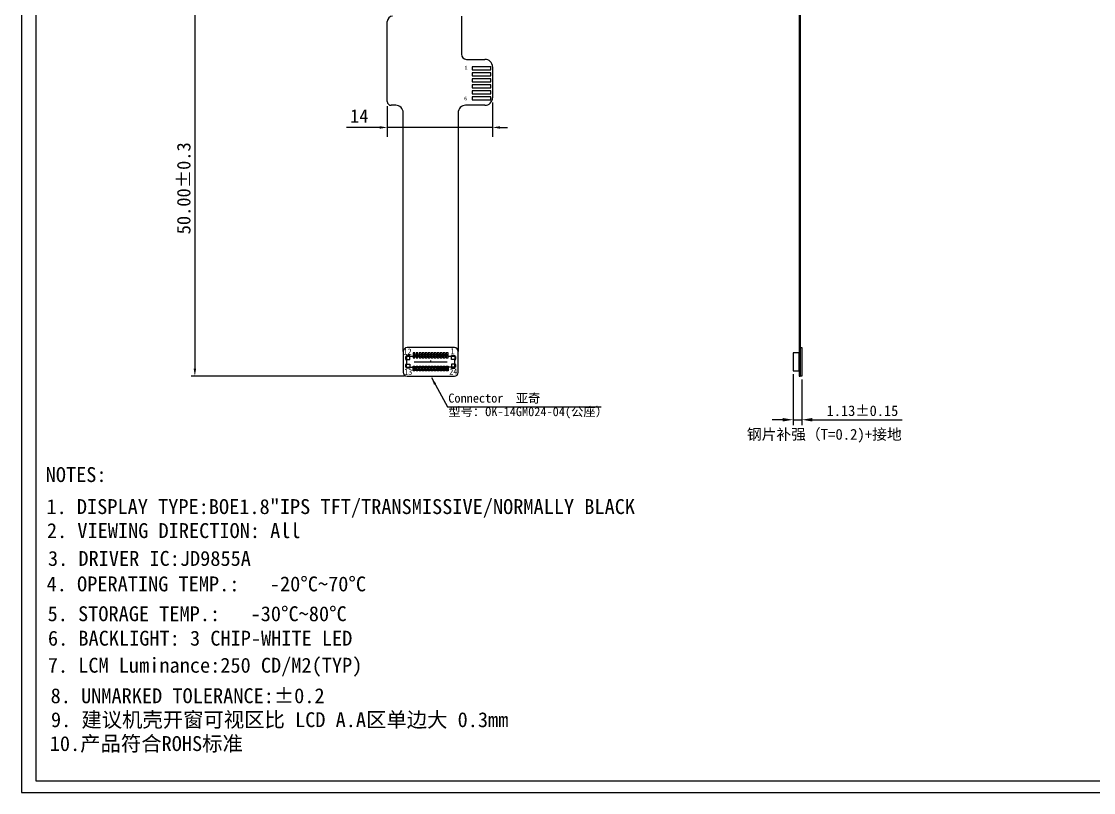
# Model space of a CAD drawing. Header units: millimetres. Extents: x 661 to 1565, y 210 to 444.
# Drawn here: x 964.7 to 1107.4, y 221.2 to 323.8 of the extents above; entities that cross this region are included whole.
import ezdxf

# ---------------------------------------------------------------- set-up
doc = ezdxf.new("R2010")
doc.units = ezdxf.units.MM
for name, color, linetype in [('', 7, 'Continuous'), ('dim', 3, 'Continuous'), ('FPC', 33, 'Continuous'), ('FPC-LED', 30, 'Continuous'), ('FRAME', 154, 'Continuous'), ('M2', 4, 'Continuous'), ('图框', 7, 'Continuous'), ('露铜', 4, 'Continuous')]:
    doc.layers.add(name, color=color, linetype=linetype)
doc.layers.add('04.尺寸標註', color=6, linetype='Continuous', lineweight=0)
doc.styles.get("Standard").update_dxf_attribs({"font": 'txt', "bigfont": 'gbcbig.shx'})
doc.styles.add('宋体', font='')
doc.styles.add('工程', font='gbenor.shx', dxfattribs={"width": 1.25, "bigfont": 'gbcbig.shx'})
doc.styles.get('宋体').set_extended_font_data('SimSun')
doc.dimstyles.new('0.7', dxfattribs={"dimscale": 0.7, "dimtxt": 2, "dimasz": 2, "dimexe": 1, "dimexo": 0.625, "dimtad": 1, "dimdsep": 46, "dimtxsty": '宋体', "dimcen": 0, "dimadec": 0, "dimazin": 0, "dimtfac": 1, "dimtmove": 0, "dimatfit": 0, "dimfxl": 0, "dimlwd": 15, "dimlwe": 15, "dimarcsym": 0})
doc.dimstyles.new('ISO-25$7', dxfattribs={"dimscale": 0.5, "dimtxt": 2.5, "dimasz": 2, "dimexe": 0.65, "dimexo": 0, "dimtad": 0, "dimdsep": 46, "dimtxsty": 'Standard', "dimcen": 1.6, "dimclrd": 256, "dimclre": 73, "dimazin": 0, "dimtfac": 1, "dimtofl": 0, "dimtmove": 0, "dimatfit": 0, "dimfxl": 0, "dimtolj": 1, "dimlwd": -1, "dimlwe": 9, "dimarcsym": 0})
doc.dimstyles.get("Standard").update_dxf_attribs({"dimtxt": 0.18, "dimasz": 0.18, "dimexe": 0.18, "dimexo": 0.0625, "dimgap": 0.09, "dimtad": 0, "dimzin": 0, "dimdsep": 46, "dimtxsty": 'Standard', "dimcen": 0, "dimadec": 0, "dimazin": 0, "dimtfac": 1, "dimtofl": 0, "dimtmove": 0, "dimatfit": 3, "dimfxl": 0, "dimtolj": 1, "dimtzin": 0, "dimarcsym": 0})
doc.dimstyles.new('标准', dxfattribs={"dimtxt": 2, "dimasz": 1.8, "dimexe": 0.5, "dimexo": 0.4, "dimgap": 0.1, "dimtad": 1, "dimzin": 1, "dimdsep": 46, "dimtxsty": '工程', "dimblk": 'CLOSEDBLANK', "dimcen": 0.09, "dimclrd": 3, "dimclre": 3, "dimclrt": 3, "dimadec": 0, "dimazin": 0, "dimtfac": 1, "dimtofl": 0, "dimtmove": 0, "dimatfit": 3, "dimldrblk": 'CLOSEDBLANK', "dimfxl": 0, "dimtolj": 1, "dimlwd": 0, "dimlwe": 0, "dimarcsym": 0})

# ---------------------------------------------------------------- blocks, each defined once
blk = doc.blocks.new('*D131')
at = {"color": 7, "lineweight": 0, "transparency": 16777216}
for p, q in [((1013.83, 326.63), (987.32, 326.63)), ((987.82, 325.63), (987.82, 277.63)), ((1015.7, 276.63), (987.32, 276.63))]:
    blk.add_line(p, q, dxfattribs=at)
at = {"color": 7, "transparency": 16777216}
for points in [[(987.66, 325.63), (987.99, 325.63), (987.82, 326.63)], [(987.66, 277.63), (987.99, 277.63), (987.82, 276.63)]]:
    blk.add_solid(points, dxfattribs=at)
at = {"layer": 'Defpoints', "color": 0, "transparency": 16777216}
for p in [(1014.23, 326.63), (987.82, 276.63), (1016.1, 276.63)]:
    blk.add_point(p, dxfattribs=at)
at = {"color": 7, "transparency": 16777216, "insert": (986.35, 301.63), "char_height": 1.5, "attachment_point": 5, "rotation": 90, "style": '宋体'}
blk.add_mtext('\\A1;{\\H1.2x;50.00%%P0.3}', dxfattribs=at)
blk = doc.blocks.new('_ClosedBlank')
at = {"color": 0, "linetype": 'ByBlock', "lineweight": -2}
for p, q in [((-1, 0.17), (0, 0)), ((-1, 0.17), (-1, -0.17)), ((0, 0), (-1, -0.17))]:
    blk.add_line(p, q, dxfattribs=at)
blk = doc.blocks.new('*D124')
at = {"layer": '04.尺寸標註', "color": 7, "lineweight": -2, "transparency": 16777216}
for p, q in [((1013.42, 312.55), (1013.42, 308.48)), ((1027.42, 313.05), (1027.42, 308.48)), ((1012.42, 309.73), (1007.98, 309.73)), ((1027.42, 309.73), (1013.42, 309.73)), ((1028.42, 309.73), (1029.42, 309.73))]:
    blk.add_line(p, q, dxfattribs=at)
at = {"layer": '04.尺寸標註', "color": 7, "transparency": 16777216}
for points in [[(1012.42, 309.89), (1012.42, 309.56), (1013.42, 309.73)], [(1028.42, 309.89), (1028.42, 309.56), (1027.42, 309.73)]]:
    blk.add_solid(points, dxfattribs=at)
at = {"layer": 'Defpoints', "color": 0, "transparency": 16777216}
for p in [(1013.42, 313.17), (1027.42, 313.67), (1013.42, 309.73)]:
    blk.add_point(p, dxfattribs=at)
at = {"layer": '04.尺寸標註', "color": 7, "transparency": 16777216, "insert": (1009.7, 311.25), "char_height": 1.5, "attachment_point": 5, "style": '宋体'}
blk.add_mtext('{\\H1.2x;14}', dxfattribs=at)
blk = doc.blocks.new('*D125')
at = {"color": 0, "lineweight": 15, "transparency": 16777216}
for p, q in [((1067.45, 276.89), (1067.45, 270.13)), ((1068.58, 276.19), (1068.58, 270.13)), ((1066.05, 270.83), (1064.65, 270.83)), ((1067.45, 270.83), (1068.58, 270.83)), ((1069.98, 270.83), (1081.91, 270.83))]:
    blk.add_line(p, q, dxfattribs=at)
at = {"color": 0, "transparency": 16777216}
for points in [[(1066.05, 271.06), (1066.05, 270.6), (1067.45, 270.83)], [(1069.98, 271.06), (1069.98, 270.6), (1068.58, 270.83)]]:
    blk.add_solid(points, dxfattribs=at)
at = {"layer": 'Defpoints', "color": 0, "transparency": 16777216}
for p in [(1067.45, 277.33), (1068.58, 276.63), (1068.58, 270.83)]:
    blk.add_point(p, dxfattribs=at)
at = {"color": 0, "transparency": 16777216, "insert": (1076.65, 272.02), "char_height": 1.4, "attachment_point": 5, "style": '宋体'}
blk.add_mtext('1.13±0.15', dxfattribs=at)
blk = doc.blocks.new('000')
at = {"layer": 'M2'}
for p, q in [((467.33, -265.46), (467.33, -261.06)), ((467.33, -264.68), (467.33, -262.06)), ((467.33, -263.26), (467.15, -263.26))]:
    blk.add_line(p, q, dxfattribs=at)
for points in [[(466.78, -261.18), (466.78, -260.95), (466.13, -260.95), (466.13, -261.18)], [(467.03, -260.03), (467.03, -260.48), (466.5, -260.48), (466.5, -260.03)], [(467.63, -260.03), (467.63, -260.48), (468.16, -260.48), (468.16, -260.03)], [(467.88, -261.18), (467.88, -260.95), (468.53, -260.95), (468.53, -261.18)], [(466.78, -261.58), (466.78, -261.35), (466.13, -261.35), (466.13, -261.58)], [(466.78, -261.98), (466.78, -261.75), (466.13, -261.75), (466.13, -261.98)], [(466.78, -262.38), (466.78, -262.15), (466.13, -262.15), (466.13, -262.38)], [(467.88, -261.58), (467.88, -261.35), (468.53, -261.35), (468.53, -261.58)], [(467.88, -261.98), (467.88, -261.75), (468.53, -261.75), (468.53, -261.98)], [(467.88, -262.38), (467.88, -262.15), (468.53, -262.15), (468.53, -262.38)], [(466.78, -262.78), (466.78, -262.55), (466.13, -262.55), (466.13, -262.78)], [(466.78, -263.18), (466.78, -262.95), (466.13, -262.95), (466.13, -263.18)], [(466.78, -263.58), (466.78, -263.35), (466.13, -263.35), (466.13, -263.58)], [(466.78, -263.98), (466.78, -263.75), (466.13, -263.75), (466.13, -263.98)], [(467.88, -262.78), (467.88, -262.55), (468.53, -262.55), (468.53, -262.78)], [(467.88, -263.18), (467.88, -262.95), (468.53, -262.95), (468.53, -263.18)], [(467.88, -263.58), (467.88, -263.35), (468.53, -263.35), (468.53, -263.58)], [(467.88, -263.98), (467.88, -263.75), (468.53, -263.75), (468.53, -263.98)], [(466.78, -264.38), (466.78, -264.15), (466.13, -264.15), (466.13, -264.38)], [(466.78, -264.78), (466.78, -264.55), (466.13, -264.55), (466.13, -264.78)], [(466.78, -265.18), (466.78, -264.95), (466.13, -264.95), (466.13, -265.18)], [(467.88, -264.38), (467.88, -264.15), (468.53, -264.15), (468.53, -264.38)], [(467.88, -264.78), (467.88, -264.55), (468.53, -264.55), (468.53, -264.78)], [(467.88, -265.18), (467.88, -264.95), (468.53, -264.95), (468.53, -265.18)], [(466.78, -265.58), (466.78, -265.35), (466.13, -265.35), (466.13, -265.58)], [(467.03, -266.49), (467.03, -266.04), (466.5, -266.04), (466.5, -266.49)], [(467.63, -266.49), (467.63, -266.04), (468.16, -266.04), (468.16, -266.49)], [(467.88, -265.58), (467.88, -265.35), (468.53, -265.35), (468.53, -265.58)]]:
    blk.add_lwpolyline(points, close=True, dxfattribs=at)

msp = doc.modelspace()

# ---------------------------------------------------------------- linework, layer by layer
at = {"color": 30}
for p, q in [((1013.4231, 313.1718), (1013.4231, 323.8327)), ((1027.4214, 317.7903), (1027.4214, 313.6718)), ((1014.5468, 312.6718), (1013.9231, 312.6718)), ((1026.4215, 312.6718), (1023.8466, 312.6718)), ((1068.2486, 276.6291), (1068.3786, 276.6291))]:
    msp.add_line(p, q, dxfattribs=at)
at = {"color": 30, "linetype": 'Continuous'}
for p, q in [((1015.5468, 279.9291), (1015.5468, 277.1291)), ((1022.8468, 277.1291), (1022.8468, 279.9291))]:
    msp.add_line(p, q, dxfattribs=at)
at = {"color": 7, "linetype": 'Continuous'}
for p, q in [((1015.8968, 278.9191), (1015.8968, 279.2391)), ((1020.9268, 279.2391), (1015.8968, 279.2391)), ((1016.0168, 278.7291), (1015.8968, 278.9191)), ((1015.8968, 278.1391), (1016.0168, 278.3291)), ((1016.0168, 278.3291), (1016.0168, 278.7291)), ((1021.0668, 279.2391), (1021.3268, 279.2391)), ((1022.4968, 279.2391), (1021.4668, 279.2391)), ((1022.4968, 278.9191), (1022.3768, 278.7291)), ((1022.3768, 278.7291), (1022.3768, 278.3291)), ((1022.3768, 278.3291), (1022.4968, 278.1391)), ((1022.4968, 279.2391), (1022.4968, 278.9191)), ((1015.8968, 277.8191), (1015.8968, 278.1391)), ((1015.8968, 277.8191), (1020.9268, 277.8191)), ((1021.3268, 277.8191), (1021.0668, 277.8191)), ((1022.4968, 277.8191), (1021.4668, 277.8191)), ((1022.4968, 278.1391), (1022.4968, 277.8191))]:
    msp.add_line(p, q, dxfattribs=at)
at = {"color": 2, "linetype": 'Continuous'}
for p, q in [((1016.9268, 279.5291), (1016.9268, 279.2391)), ((1016.9268, 279.5291), (1017.0668, 279.5291)), ((1017.0668, 279.5291), (1017.0668, 279.2391)), ((1017.3268, 279.2391), (1017.3268, 279.5291)), ((1017.3268, 279.5291), (1017.4668, 279.5291)), ((1017.4668, 279.5291), (1017.4668, 279.2391)), ((1017.7268, 279.2391), (1017.7268, 279.5291)), ((1017.7268, 279.5291), (1017.8668, 279.5291)), ((1017.8668, 279.5291), (1017.8668, 279.2391)), ((1018.1268, 279.2391), (1018.1268, 279.5291)), ((1018.1268, 279.5291), (1018.2668, 279.5291)), ((1018.2668, 279.5291), (1018.2668, 279.2391)), ((1018.5268, 279.2391), (1018.5268, 279.5291)), ((1018.5268, 279.5291), (1018.6668, 279.5291)), ((1018.6668, 279.5291), (1018.6668, 279.2391)), ((1018.9268, 279.2391), (1018.9268, 279.5291)), ((1018.9268, 279.5291), (1019.0668, 279.5291)), ((1019.0668, 279.5291), (1019.0668, 279.2391)), ((1019.3268, 279.2391), (1019.3268, 279.5291)), ((1019.3268, 279.5291), (1019.4668, 279.5291)), ((1019.4668, 279.5291), (1019.4668, 279.2391)), ((1019.7268, 279.2391), (1019.7268, 279.5291)), ((1019.7268, 279.5291), (1019.8668, 279.5291)), ((1019.8668, 279.5291), (1019.8668, 279.2391)), ((1020.1268, 279.2391), (1020.1268, 279.5291)), ((1020.1268, 279.5291), (1020.2668, 279.5291)), ((1020.2668, 279.5291), (1020.2668, 279.2391)), ((1020.5268, 279.2391), (1020.5268, 279.5291)), ((1020.5268, 279.5291), (1020.6668, 279.5291)), ((1020.6668, 279.5291), (1020.6668, 279.2391)), ((1020.9268, 279.2391), (1020.9268, 279.5291)), ((1020.9268, 279.5291), (1021.0668, 279.5291)), ((1021.0668, 279.5291), (1021.0668, 279.2391)), ((1021.3268, 279.2391), (1021.3268, 279.5291)), ((1021.3268, 279.5291), (1021.4668, 279.5291)), ((1021.4668, 279.5291), (1021.4668, 279.2391)), ((1016.9268, 277.8191), (1016.9268, 277.5291)), ((1017.0668, 277.5291), (1016.9268, 277.5291)), ((1017.0668, 277.8191), (1017.0668, 277.5291)), ((1017.3268, 277.5291), (1017.3268, 277.8191)), ((1017.4668, 277.5291), (1017.3268, 277.5291)), ((1017.4668, 277.8191), (1017.4668, 277.5291)), ((1017.7268, 277.5291), (1017.7268, 277.8191)), ((1017.8668, 277.5291), (1017.7268, 277.5291)), ((1017.8668, 277.8191), (1017.8668, 277.5291)), ((1018.1268, 277.5291), (1018.1268, 277.8191)), ((1018.2668, 277.5291), (1018.1268, 277.5291)), ((1018.2668, 277.8191), (1018.2668, 277.5291)), ((1018.5268, 277.5291), (1018.5268, 277.8191)), ((1018.6668, 277.5291), (1018.5268, 277.5291)), ((1018.6668, 277.8191), (1018.6668, 277.5291)), ((1018.9268, 277.5291), (1018.9268, 277.8191)), ((1019.0668, 277.5291), (1018.9268, 277.5291)), ((1019.0668, 277.8191), (1019.0668, 277.5291)), ((1019.3268, 277.5291), (1019.3268, 277.8191)), ((1019.4668, 277.5291), (1019.3268, 277.5291)), ((1019.4668, 277.8191), (1019.4668, 277.5291)), ((1019.7268, 277.5291), (1019.7268, 277.8191)), ((1019.8668, 277.5291), (1019.7268, 277.5291)), ((1019.8668, 277.8191), (1019.8668, 277.5291)), ((1020.1268, 277.5291), (1020.1268, 277.8191)), ((1020.2668, 277.5291), (1020.1268, 277.5291)), ((1020.2668, 277.8191), (1020.2668, 277.5291)), ((1020.5268, 277.5291), (1020.5268, 277.8191)), ((1020.6668, 277.5291), (1020.5268, 277.5291)), ((1020.6668, 277.8191), (1020.6668, 277.5291)), ((1020.9268, 277.5291), (1020.9268, 277.8191)), ((1021.0668, 277.5291), (1020.9268, 277.5291)), ((1021.0668, 277.8191), (1021.0668, 277.5291)), ((1021.3268, 277.5291), (1021.3268, 277.8191)), ((1021.4668, 277.5291), (1021.3268, 277.5291)), ((1021.4668, 277.8191), (1021.4668, 277.5291))]:
    msp.add_line(p, q, dxfattribs=at)
at = {"color": 7, "linetype": 'Continuous'}
for points in [[(1024.7214, 317.3903), (1027.2214, 317.3903), (1027.2214, 317.7903), (1024.7214, 317.7903)], [(1024.7214, 316.5903), (1027.2214, 316.5903), (1027.2214, 316.9903), (1024.7214, 316.9903)], [(1027.2214, 315.7903), (1027.2214, 316.1903), (1024.7214, 316.1903), (1024.7214, 315.7903)], [(1024.7214, 314.9903), (1027.2214, 314.9903), (1027.2214, 315.3903), (1024.7214, 315.3903)], [(1024.7214, 314.1903), (1027.2214, 314.1903), (1027.2214, 314.5903), (1024.7214, 314.5903)], [(1024.7214, 313.3903), (1027.2214, 313.3903), (1027.2214, 313.7903), (1024.7214, 313.7903)]]:
    msp.add_lwpolyline(points, close=True, dxfattribs=at)
for points in [[(1068.2486, 279.7302), (1067.4486, 279.7302), (1067.4486, 277.3302), (1068.2486, 277.3302)], [(1068.3777, 280.4302), (1068.5786, 280.4302), (1068.5786, 276.6291), (1068.3786, 276.6291)]]:
    msp.add_lwpolyline(points, close=True)
at = {"color": 30}
for centre, radius, start, end in [((1026.4214, 317.7903), 1, 0, 90), ((1013.9231, 313.1718), 0.5, 180, 269.999999), ((1014.5468, 311.6718), 1, 359.999999, 89.999999), ((1026.4214, 313.6718), 1, 269.999999, 0)]:
    msp.add_arc(centre, radius, start, end, dxfattribs=at)
at = {"color": 30, "lineweight": 5}
msp.add_arc((1023.8466, 311.6718), 1, 89.999999, 180, dxfattribs=at)
at = {"color": 7, "linetype": 'Continuous'}
for centre, start, end in [((1016.0468, 279.9291), 90, 180), ((1022.3468, 279.9291), 0, 90)]:
    msp.add_arc(centre, 0.5, start, end, dxfattribs=at)
at = {"color": 30, "linetype": 'Continuous'}
for centre, start, end in [((1016.0468, 277.1291), 180, 270), ((1022.3468, 277.1291), 270, 0)]:
    msp.add_arc(centre, 0.5, start, end, dxfattribs=at)
at = {"layer": 'dim', "color": 30}
for p, q in [((1023.285, 324.5327), (1023.285, 319.4902)), ((1023.985, 318.7903), (1026.4214, 318.7903))]:
    msp.add_line(p, q, dxfattribs=at)
at = {"layer": 'dim', "color": 7}
msp.add_line((1022.3468, 280.4291), (1016.0468, 280.4291), dxfattribs=at)
at = {"layer": 'dim', "color": 30}
for centre, start, end in [((1014.1231, 323.8327), 90, 180), ((1023.985, 319.4902), 180, 270)]:
    msp.add_arc(centre, 0.7, start, end, dxfattribs=at)
at = {"layer": 'FPC', "color": 30, "lineweight": 5}
for p, q in [((1015.5468, 279.9291), (1015.5468, 311.6718)), ((1022.8466, 311.6718), (1022.8468, 279.9291)), ((1016.0468, 276.6291), (1022.3468, 276.6291))]:
    msp.add_line(p, q, dxfattribs=at)
at = {"layer": 'FPC-LED', "color": 30}
for p, q in [((1068.2486, 327.333), (1068.2486, 276.6291)), ((1068.3786, 327.333), (1068.3786, 276.6291))]:
    msp.add_line(p, q, dxfattribs=at)
at = {"layer": 'FRAME', "color": 7}
for points in [[(1248.4127, 403.1535), (964.745, 403.1535), (964.745, 221.2212), (1248.4127, 221.2212)], [(1246.4654, 222.7212), (966.6923, 222.7212), (966.6923, 401.1536), (1246.4654, 401.1536)]]:
    msp.add_lwpolyline(points, close=True, dxfattribs=at)

# ---------------------------------------------------------------- block references
at = {"color": 3, "rotation": 270}
msp.add_blockref('000', (1282.4594, 745.8617), dxfattribs=at)

# ---------------------------------------------------------------- texts
at = {"color": 7, "char_height": 0.5, "width": 0.693696, "attachment_point": 7, "rotation": 359.999792, "style": '宋体'}
for s, insert in [('1', (1023.7002, 317.4408)), ('6', (1023.6433, 313.326))]:
    msp.add_mtext(s, dxfattribs=dict(at, insert=insert))
at = {"char_height": 0.8, "width": 0.253537, "attachment_point": 9}
for s, insert in [('{\\fSimSun|b0|i0|c134|p2;12}', (1016.6655, 279.5114)), ('{\\fSimSun|b0|i0|c134|p2;1}', (1022.3755, 279.5417)), ('{\\fSimSun|b0|i0|c134|p2;13}', (1016.7495, 276.7877)), ('{\\fSimSun|b0|i0|c134|p2;24}', (1022.7535, 276.8382))]:
    msp.add_mtext(s, dxfattribs=dict(at, insert=insert))
at = {"color": 7, "insert": (968.2717, 253.3703), "char_height": 1.984832, "width": 53.412773, "attachment_point": 1, "style": '宋体'}
msp.add_mtext('3. DRIVER IC:JD9855A', dxfattribs=at)
at = {"layer": 'dim', "color": 7, "insert": (1061.2676, 269.6153), "char_height": 1.44, "width": 24.405155, "attachment_point": 1, "style": '宋体'}
msp.add_mtext('钢片补强（T=0.2)+接地', dxfattribs=at)
at = {"layer": '图框', "style": '宋体'}
for s, height, p in [('NOTES:', 1.98483, (967.9696, 262.5404)), ('1. DISPLAY TYPE:BOE1.8"IPS TFT/TRANSMISSIVE/NORMALLY BLACK', 1.984832, (968.0735, 258.2811)), ('2. VIEWING DIRECTION: All', 1.984832, (968.1335, 255.086)), ('4. OPERATING TEMP.:   -20%%DC~70%%DC', 1.984832, (968.0934, 247.9956)), ('5. STORAGE TEMP.:   -30%%DC~80%%DC', 1.984832, (968.2263, 244.0239)), ('6. BACKLIGHT: 3 CHIP-WHITE LED', 1.984832, (968.2703, 240.7685)), ('7. LCM Luminance:250 CD/M2(TYP)', 1.984832, (968.2489, 237.1717)), ('8. UNMARKED TOLERANCE:%%P0.2', 1.984832, (968.6281, 233.1125)), ('9. 建议机壳开窗可视区比 LCD A.A区单边大 0.3mm', 1.984832, (968.673, 229.9257))]:
    msp.add_text(s, height=height, dxfattribs=at).set_placement(p)
at = {"layer": '图框', "insert": (968.5112, 228.7326), "char_height": 1.984832, "width": 53.412773, "attachment_point": 1, "style": '宋体'}
msp.add_mtext('10.产品符合ROHS标准', dxfattribs=at)
at = {"layer": '露铜', "color": 7, "lineweight": 0, "insert": (1021.5386, 274.3108), "char_height": 1.049951, "width": 27.876507, "attachment_point": 1, "line_spacing_factor": 0.9}
msp.add_mtext('{\\fSimSun|b0|i0|c134|p2;\\H1.143x;Connector  亚奇\\P型号：OK-14GM024-04(公座）\\Ftxt|c134;\\H0.875x;\\C1; }', dxfattribs=at)

# ---------------------------------------------------------------- dimensions: what is measured, and where the dimension line sits
dim = msp.add_linear_dim(base=(987.8233, 276.6291), p1=(1014.2269, 326.633), p2=(1016.0968, 276.6291), angle=90, text='{\\H1.2x;<>%%P0.3}', dimstyle='标准', override={"dimtxt": 1.5, "dimasz": 1, "dimgap": 0.5, "dimtxsty": '宋体', "dimsah": 1, "dimclrd": 7, "dimclre": 7, "dimclrt": 7})
dim.commit()
dim.dimension.update_dxf_attribs({"geometry": '*D131', "text_midpoint": (987.8233, 301.6311), "dimtype": 160})
dim = msp.add_linear_dim(base=(1068.5786, 270.8298), p1=(1067.4486, 277.3302), p2=(1068.5786, 276.6291), dimstyle='0.7', override={"dimgap": 0.625, "dimtol": 1, "dimlim": 0, "dimtp": 0.15, "dimtm": 0.15})
dim.commit()
dim.dimension.update_dxf_attribs({"geometry": '*D125', "text_midpoint": (1076.6458, 272.0221)})
at = {"layer": '04.尺寸標註', "color": 7}
dim = msp.add_linear_dim(base=(1013.4231, 309.7261), p1=(1027.4214, 313.6718), p2=(1013.4231, 313.1718), text='{\\H1.2x;<>}', dimstyle='Standard', override={"dimtxt": 1.5, "dimasz": 1, "dimexe": 1.25, "dimexo": 0.625, "dimgap": 0.625, "dimtad": 1, "dimtih": 0, "dimtoh": 0, "dimdec": 2, "dimzin": 8, "dimtxsty": '宋体', "dimcen": 2.5, "dimclrd": 7, "dimclre": 7, "dimclrt": 7, "dimtdec": 2, "dimtofl": 1, "dimatfit": 0, "dimtolj": 0, "dimtzin": 8}, dxfattribs=at)
dim.commit()
dim.dimension.update_dxf_attribs({"geometry": '*D124', "text_midpoint": (1009.7021, 309.7261), "dimtype": 160})

# ---------------------------------------------------------------- leaders
at = {"layer": '', "color": 7}
msp.add_leader([(1019.2933, 276.4586), (1021.433, 272.5515), (1041.895, 272.5515)], dimstyle='ISO-25$7', override={"dimgap": 0.625, "dimtad": 0, "dimrnd": 0.005, "dimtxsty": '宋体', "dimclrd": 7, "dimclre": 3, "dimclrt": 3, "dimfxl": 0.18, "dimarcsym": 1}, dxfattribs=at)

doc.saveas('drawing.dxf')
